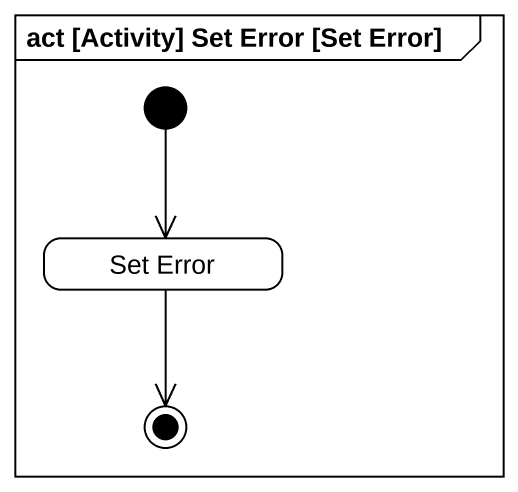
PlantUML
@startuml
mainframe act [Activity] Set Error [Set Error]
hide empty description
state "Set Error" as Set_Error
[*] --> Set_Error
Set_Error --> [*]
@enduml
